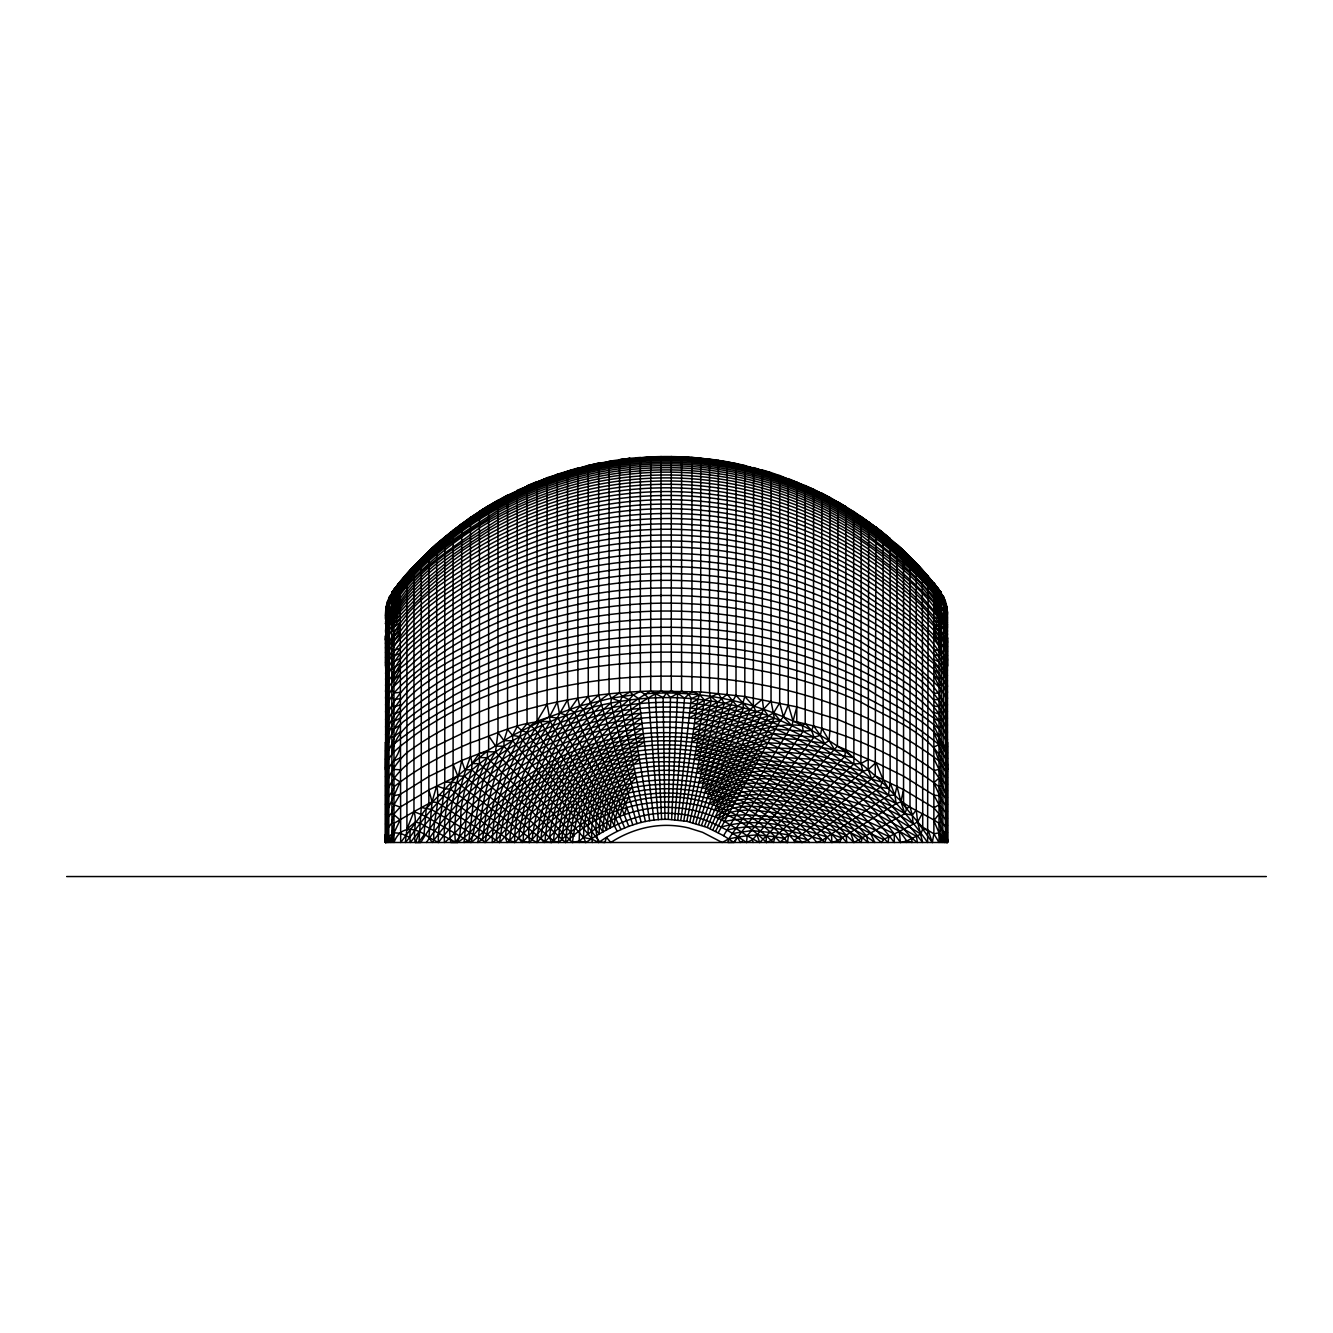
<?xml version="1.0" encoding="UTF-8"?>
<svg xmlns="http://www.w3.org/2000/svg" width="1333" height="1333" viewBox="0 0 1333 1333"><rect width="100%" height="100%" fill="white"/><g stroke="black" fill="none" stroke-linecap="round" stroke-linejoin="round"><path stroke-width="1.5" d="M916.271 563.076L916.271 810.031L917.621 821.978L922.636 842.489C883.112 791.269 833.558 745.58 772.09 722.436C737.516 708.873 700.358 701.891 663.201 702.341C614.18 702.858 565.525 716.438 522.869 740.531C477.547 764.825 441.989 803.182 410.264 842.489L409.798 837.357L400.167 833.192L393.968 832.858L389.436 835.891L385.987 842.489L385.804 608.881L385.47 842.489L947.53 842.489L947.446 742.098L947.246 842.489L947.096 814.013M385.904 814.013L385.754 842.489L385.554 742.098L385.47 842.489L386.837 829.609L391.735 823.061L393.968 813.996L400.167 807.115L428.859 789.919L457.736 775.873L488.628 750.012L512.572 735.433L549.529 716.871L579.655 705.973L611.414 698.175L633.242 694.893L640.357 691.444L650.721 691.061L700.725 691.894L744.814 696.492L796.784 706.873L837.94 719.487L883.146 738.865L903.557 750.062L928.185 766.275L933.866 770.524L939.032 778.039L947.446 797.684M385.804 739.665L385.47 769.808M387.653 602.016C397.784 578.505 419.112 561.776 436.691 543.864L413.963 566.058L393.968 589.503L393.968 842.489C400.65 824.461 416.329 827.46 428.909 837.407L432.225 842.489L434.025 839.99C432.009 821.728 440.706 803.916 436.691 785.887L436.691 543.831L470.449 517.387L470.449 756.827C475.964 771.14 464.284 784.237 463.168 798.384C458.402 812.763 463.384 828.893 457.402 842.489L450.854 842.489C445.889 814.813 456.802 787.386 461.668 760.476L461.668 523.619M385.904 651.704L385.804 663.917L385.554 635.941L385.47 640.223M385.554 635.941L385.554 666.367L385.804 633.458L385.554 635.991M421.278 558.427L421.278 807.531L418.995 841.74L424.011 834.941L426.277 808.481L428.859 803.549L428.859 551.029C452.437 528.984 479.014 510.256 507.54 495.143L507.54 729.384L503.957 740.665L503.991 746.23L583.571 837.507L592.285 839.323L598.667 842.489C618.879 828.21 643.239 818.679 668.3 819.362L670.466 697.642L666.5 693.027L661.018 690.861C604.599 719.97 558.477 775.873 553.528 840.873L551.479 842.489L545.014 841.839L464.401 776.256L457.736 775.873L426.277 808.481L400.683 842.489L400.167 581.705L413.963 566.058L413.963 811.614C417.429 821.728 412.647 832.592 415.413 842.489L420.795 842.489C446.622 798.884 488.911 765.159 532.983 740.681C575.04 718.404 622.661 706.457 670.299 707.156C706.357 707.64 742.248 715.254 775.506 729.134C804.349 741.198 831.225 757.827 855.169 777.922C866.617 787.586 877.414 798 887.545 809.048C898.592 819.212 905.04 834.008 917.421 842.489L916.388 836.258L878.164 814.98L830.109 799.35L796.967 791.219L764.376 787.303L743.431 787.136L725.502 794.601L709.323 803.532C656.669 785.704 597.767 804.949 558.577 842.489L553.528 840.873L471.782 769.924L464.8 769.641L461.668 760.476L488.628 750.012L488.628 505.69L497.992 500.275L497.992 732.484L495.526 751.879C477.98 779.255 479.38 812.53 470.932 842.489L425.76 816.396L413.963 811.614L393.968 823.361L391.735 823.061M385.554 795.318C397.267 758.91 439.423 745.597 470.449 729.218C524.069 706.107 582.171 694.326 640.357 691.444L644.289 693.86C708.823 688.861 774.473 706.057 829.043 740.665C853.203 755.928 875.314 774.373 894.876 795.201C906.657 808.198 924.752 813.38 939.032 823.361C940.548 830.292 948.779 834.625 947.396 842.489L947.196 608.881L947.446 612.763M385.554 631.109C390.202 584.254 445.489 554.145 479.43 527.951C539.515 490.644 610.964 472.282 681.58 475.314C742.164 477.831 802.049 495.993 853.603 527.968C878.78 543.614 901.974 562.459 922.319 584.021C933.4 596.318 947.646 609.631 947.446 627.543M385.904 755.511L386.137 771.29M387.653 838.374L387.57 842.489L387.653 601.066L387.653 838.374L388.753 842.489L389.436 596.701L387.653 601.45M385.987 842.489L386.237 831.109M780.422 842.489C722.969 776.906 612.547 776.872 553.528 840.873M385.47 616.346L385.554 613.23M794.768 842.489L794.168 840.54L875.248 775.873L875.998 527.118L903.557 550.612L928.185 576.189L927.601 842.489C877.181 770.024 799.517 714.105 711.122 701.058C636.208 689.078 557.544 708.556 495.526 751.879L487.495 751.762L487.328 757.727L479.447 776.572L474.131 795.551L468.883 840.823L464.101 842.489L467.716 801.65L472.299 782.671L479.413 763.742L479.43 511.405L488.628 505.69L470.449 517.571M668.3 819.362L686.812 821.328L707.24 827.476L756.028 711.655L753.345 705.973L753.595 467.566L788.27 479.097M916.271 563.209L941.265 592.585L941.048 842.489L939.032 832.858L933.866 820.711L939.032 813.996L941.265 814.03L945.347 819.145L947.446 825.444M947.196 838.34L947.013 842.489L946.763 606.298L947.196 609.031M479.663 757.561L487.328 757.727L572.474 842.489L579.222 841.073L585.87 842.489C611.197 825.46 640.457 811.064 671.949 813.463C699.442 814.146 724.552 827.276 746.563 842.489L752.362 839.89L837.407 746.113L837.94 501.924L853.603 511.605M868.683 521.703L868.2 769.641L871.815 779.139L882.046 782.221L883.146 779.672L883.146 532.7L853.603 511.422L853.886 763.976L771.274 840.39L766.492 842.489C711.689 787.586 620.828 789.369 565.592 842.489L479.413 763.742L472.099 763.526L479.43 753.345L487.495 751.762M385.47 618.745L385.554 617.046M671.649 819.478L677.614 693.243L681.58 691.044L688.711 693.86L691.21 698.659L677.747 819.945M875.248 775.873L903.557 789.636L900.908 801.799L896.193 803.582L837.424 840.706L831.909 842.489C791.702 795.201 732.184 762.343 669.333 761.776C603.616 759.91 542.831 795.118 499.608 842.489L437.607 802.683L432.075 801.799L413.963 811.614L406.915 829.109L405.349 842.489L409.798 837.357L410.264 828.793M444.772 536.866L444.772 781.971C443.656 802.249 438.29 822.044 438.257 842.489L428.909 837.407L432.075 801.799L436.691 785.887L444.406 788.669L450.487 789.269L523.202 841.49L529.584 842.489C598.35 760.293 734.266 757.877 802.083 842.489L808.315 839.907L880.347 787.136L882.046 782.221M809.448 842.489C768.358 793.318 700.058 765.592 636.124 777.389C623.244 791.302 610.864 807.931 610.447 827.693L550.279 721.62L547.13 704.224L547.13 477.681L588.27 465.384L588.27 696.476L568.475 719.587L557.627 734.566L548.913 750.162L530.684 789.353L524.635 805.682L519.537 830.242L518.87 838.39L522.136 842.489L523.202 841.49C523.402 813.213 535.416 787.12 548.629 762.776C558.46 735.916 577.422 713.688 598.667 695.06L598.667 463.134L650.721 456.819L650.721 691.061L663.134 697.626L664.967 819.362M385.554 804.749C385.82 797.651 392.618 793.502 393.968 786.803C417.096 768.458 443.322 754.345 470.449 742.881C496.293 734.166 522.419 719.92 550.279 721.62L535.966 744.897L514.188 796.001L509.123 812.63L506.14 829.243L505.407 837.507L507.09 842.489L509.789 840.457C513.455 788.803 542.864 743.297 567.558 699.925L567.558 470.882M629.959 692.044L622.278 696.343L620.128 701.325C577.339 733.933 547.13 784.87 540.881 838.474L544.264 842.489L545.014 841.839C546.613 813.013 557.761 785.237 572.44 760.693C581.238 749.046 588.753 736.416 598.9 725.802C608.631 713.588 623.611 706.823 633.242 694.893L629.959 692.044L629.959 458.352L640.357 457.452L640.357 691.444M386.837 839.89L386.637 842.489L386.237 606.298L385.804 609.464M945.43 842.489L945.347 601.05L946.163 835.374L944.247 842.489L943.564 831.325L946.363 842.489L946.763 836.857M617.246 831.359L558.26 718.337L549.529 716.871L537.049 721.153L530.567 725.635C511.056 761.676 492.993 800.866 492.26 842.489L496.193 839.99C500.008 797.551 517.004 756.711 539.932 721.103L606.648 829.793C606.498 807.548 620.428 788.42 635.224 773.09C702.541 760.76 773.707 790.552 816.896 842.489L822.761 839.957L888.461 795.301L894.876 795.201L896.942 786.22L896.942 544.397C914.088 560.393 930.984 577.406 943.564 597.284M802.083 842.489L794.168 840.54C727.468 764.359 602.666 766.142 536.966 842.489L532.1 839.84C537.716 788.986 564.159 739.498 601.616 704.924L598.667 695.06M674.698 819.662L684.512 698.175L691.944 691.41L691.944 457.352L709.539 459.268M488.628 735.783L495.593 746.13L503.991 746.23C486.128 775.123 481.213 809.364 477.914 842.489C493.427 830.976 504.924 813.763 521.103 802.399C534.633 791.535 549.213 781.954 564.659 774.04C595.284 758.344 629.459 749.463 663.917 749.079C733.833 747.763 800.85 783.121 846.172 835.191L846.738 842.489C802.349 791.335 738.565 753.545 669.483 753.278C636.191 752.778 602.933 760.476 572.957 774.89C538.682 790.286 511.505 816.762 485.012 842.489L482.529 840.107C486.562 805.682 493.127 770.174 512.738 740.798L512.572 735.433L517.237 726.452L517.237 490.294L557.294 474.365M746.563 842.489L747.146 835.741L824.577 743.431L829.043 740.665L829.926 730.801L829.926 497.492L821.794 493.26L821.794 728.235L820.428 735.433L824.577 743.431L797.517 739.382L770.541 738.132L727.268 753.312L697.476 768.608C627.66 756.228 555.628 788.02 509.789 840.457L443.922 795.934L438.124 795.201M385.47 623.977L385.554 623.011M385.554 612.713L385.804 608.964M385.554 616.079L385.804 610.631M385.554 617.679L385.804 614.463M385.554 619.762C386.97 600.7 401.883 586.353 413.963 573.007C438.44 547.38 466.917 525.585 497.992 508.573C556.844 476.331 625.044 461.635 691.944 466.533C749.079 470.632 805.149 488.911 853.603 519.503C878.83 535.433 902.008 554.628 922.319 576.506C931.667 588.086 945.747 597.934 947.196 613.963M385.554 621.595C399.417 570.391 455.853 537.366 497.992 510.439C556.877 478.297 625.06 463.684 691.944 468.566C749.046 472.648 805.115 490.844 853.603 521.32C878.83 537.199 902.008 556.311 922.319 578.122C931.8 589.653 945.63 599.8 947.196 615.779M385.554 623.894L385.804 620.462M385.554 629.226C399.867 577.872 455.619 546.78 497.992 519.887C557.061 488.261 625.144 474.015 691.944 478.78C751.929 482.979 810.847 502.491 861.218 535.416C893.677 560.66 936.866 586.003 947.446 628.343M385.554 632.475L385.804 628.593M385.554 639.773C386.07 625.11 397.734 614.663 406.915 604.582C428.293 582.054 452.803 562.543 479.43 546.597C534.066 513.938 597.451 496.476 661.018 495.559C766.942 493.16 872.798 539.848 941.265 620.711L945.347 628.759L947.446 638.674M385.554 643.822C386.87 625.66 402.583 613.297 413.963 600.816C438.674 576.456 467.167 556.028 497.992 540.132C557.427 509.523 625.31 496.009 691.944 500.558C751.662 504.607 810.481 523.169 861.218 555.078C885.745 570.524 908.373 589.053 928.185 610.214C936.532 619.678 947.13 629.026 947.446 642.639M385.554 648.138C387.237 629.992 402.183 616.812 413.963 604.432C438.707 580.238 467.2 559.977 497.992 544.214C557.494 513.822 625.344 500.442 691.944 504.94C751.612 508.956 810.414 527.351 861.218 559.044C891.844 581.904 937.316 607.831 947.446 646.872M385.554 652.687C399.917 603.166 456.519 573.423 497.992 548.513C557.561 518.32 625.377 505.09 691.944 509.556C751.562 513.538 810.347 531.734 861.218 563.226C893.377 586.97 936.249 610.547 947.446 651.37M561.893 840.223C565.292 787.436 598.6 742.831 640.756 713.272C744.431 702.324 847.221 757.444 906.757 840.973L911.972 842.489L911.689 838.557C875.948 816.029 834.825 803.499 793.801 794.685C766.375 789.719 736.366 786.77 712.838 804.699L709.323 803.532M385.554 657.519C397.084 612.663 443.656 587.436 479.43 563.026C534.366 531.234 597.634 514.471 661.018 513.572C765.042 511.172 868.633 554.928 939.032 631.492L945.347 646.188L947.446 655.769M385.554 662.601C396.684 617.262 443.206 591.852 479.43 567.641C534.45 536.083 597.684 519.52 661.018 518.62C765.925 516.354 871.016 560.11 941.265 638.407M385.554 667.933C399.4 615.696 454.386 587.77 497.992 562.609C557.794 533.117 625.477 520.353 691.944 524.669C751.395 528.551 810.097 546.147 861.218 576.922C885.629 591.669 908.256 609.381 928.185 629.776C936.932 638.157 947.113 647.321 947.446 660.402M385.554 673.515C387.92 655.586 400.883 641.573 413.963 630.009C438.907 606.915 467.433 587.82 497.992 573.007C557.977 544.031 625.544 531.6 691.944 535.833C751.279 539.632 809.931 556.777 861.218 587.037C891.644 608.998 936.682 631.942 947.446 670.299M385.554 679.347C388.386 661.385 400.267 646.388 413.963 634.908C438.94 612.03 467.466 593.135 497.992 578.505C558.06 549.813 625.594 537.549 691.944 541.715C751.212 545.48 809.847 562.409 861.218 592.385C892.793 614.78 935.816 636.091 947.446 675.564M385.554 685.412C388.886 667.4 399.633 651.42 413.963 639.973C438.974 617.312 467.516 598.65 497.992 584.187C558.144 555.778 625.627 543.697 691.944 547.813C751.145 551.545 809.748 568.225 861.218 597.934C893.077 620.062 935.983 641.34 947.446 681.063M385.554 691.727C386.07 674.581 403.949 667.433 413.963 656.219C439.107 634.258 467.65 616.313 497.992 602.433C558.427 574.923 625.744 563.409 691.944 567.358C750.946 570.941 809.448 586.887 861.218 615.679C885.395 629.193 908.056 645.505 928.185 664.55C937.116 671.732 946.98 680.18 947.446 692.643M385.554 698.259C386.503 681.346 403.482 672.848 413.963 661.984C439.157 640.257 467.7 622.561 497.992 608.881C558.527 581.705 625.794 570.374 691.944 574.256C750.879 577.806 809.348 593.502 861.218 621.961C885.362 635.274 908.023 651.37 928.185 670.199C936.999 677.631 946.813 686.362 947.446 698.759M385.554 705.057L387.653 696.443L400.167 674.648M385.554 712.072C387.52 695.426 402.266 684.329 413.963 673.981C439.257 652.787 467.8 635.608 497.992 622.361C558.744 595.834 625.877 584.92 691.944 588.669C750.746 592.119 809.148 607.281 861.218 635.075C892.16 655.619 935.283 673.798 947.446 711.572M385.554 719.42C401.433 672.798 457.602 650.954 497.992 629.359C558.844 603.199 625.91 592.469 691.944 596.168C750.679 599.567 809.031 614.463 861.218 641.889C892.444 662.101 935.466 680.213 947.446 718.27M641.156 822.444L610.814 702.974L611.414 698.175L609.098 693.843L609.098 461.218L629.959 458.352L619.545 459.768L619.545 692.843L622.278 696.343L629.526 699.975L649.671 820.711M941.265 814.03L939.032 804.782L933.866 795.135L903.557 776.173L875.998 762.526L868.2 769.641L862.884 771.324L780.438 841.839L787.553 842.489L788.486 834.958L778.972 833.275L751.479 830.592L732.434 833.508M385.554 727.002C401.35 679.114 456.536 658.169 497.992 636.524C558.944 610.731 625.96 600.217 691.944 603.849C750.612 607.198 808.914 621.811 861.218 648.871C892.777 668.766 935.683 686.795 947.446 725.152M570.074 839.873C573.073 791.352 602.533 749.979 641.989 723.352C740.148 712.755 836.108 765.325 894.293 842.489L894.243 833.875C839.74 763.492 753.578 715.371 663.434 717.087C572.623 717.471 487.361 768.075 434.025 839.99M565.592 842.489C568.524 790.919 599.783 746.947 641.373 718.254M385.554 734.8C399.817 686.262 456.636 665.134 497.992 643.872C559.044 618.445 626.01 608.131 691.944 611.714C750.529 614.996 808.814 629.343 861.218 656.019C893.127 675.581 935.916 693.577 947.446 732.234M385.554 742.814C390.069 726.068 398.917 709.639 413.963 699.908C439.473 679.83 468.016 663.767 497.992 651.387C559.16 626.343 626.043 616.246 691.944 619.745C750.462 622.994 808.698 637.041 861.218 663.351C893.527 682.563 936.183 700.508 947.446 739.498M385.554 751.046C390.002 737.116 395.351 721.969 406.915 712.405C428.993 694.243 453.57 679.247 479.43 667.15C536.116 640.823 598.667 628.11 661.018 627.31C715.604 626.743 770.441 635.341 821.794 654.003C845.572 662.684 868.549 673.548 890.127 686.795C907.79 696.376 922.086 711.205 939.032 721.386L941.265 717.554M385.554 759.493C385.887 755.644 387.353 751.979 389.436 748.763C395.135 739.115 395.668 725.352 406.915 719.32C429.043 701.441 453.62 686.712 479.43 674.848C536.249 648.938 598.734 636.491 661.018 635.708C760.56 634.308 862.334 664.184 939.032 728.968L945.347 739.132L947.446 746.947M385.554 768.141C387.803 752.995 403.166 744.53 413.963 735.633C439.773 717.087 468.3 702.541 497.992 691.344C559.71 668.316 626.26 659.318 691.944 662.468C750.112 665.434 808.115 678.014 861.218 702.258C892.377 720.07 935.683 734.4 947.446 771.49M385.554 777.006C387.053 765.309 398.8 758.277 400.167 746.197M680.78 820.328L697.875 699.308L700.725 691.894L700.725 458.119M385.554 786.053C389.369 773.573 397.367 761.143 406.915 752.645C429.276 736.133 453.837 722.753 479.43 711.972C536.799 688.095 599.017 676.931 661.018 676.181C759.393 674.865 859.918 701.425 939.032 760.993L945.347 770.657L947.446 777.889M385.554 814.38L400.167 781.938L393.968 778.039L391.735 773.273M385.554 824.177L387.653 817.862L391.735 812.73L393.968 804.782L400.167 794.401L428.859 776.489L461.668 760.476M614.296 825.71C615.046 810.981 623.161 798.334 632.209 787.203M385.804 610.997L387.653 601.133M385.804 612.114C389.453 590.802 407.565 575.973 421.278 560.71C444.022 538.049 469.916 518.587 497.992 503.024C553.695 472.149 617.962 457.086 681.58 459.902C739.315 462.351 796.334 479.463 845.838 509.273C869.066 523.269 890.661 539.998 910.006 559.01C922.619 573.623 939.782 586.237 946.163 605.032M385.804 613.48C389.253 592.235 407.815 578.039 421.278 562.793C444.039 540.232 469.932 520.886 497.992 505.407C556.777 472.998 625.01 458.169 691.944 463.118C749.113 467.233 805.199 485.662 853.603 516.421C878.864 532.467 902.024 551.795 922.319 573.79C931.95 585.52 945.38 596.368 947.196 612.414M385.804 615.096C389.336 593.835 407.598 579.255 421.278 564.092C444.039 541.598 469.949 522.319 497.992 506.89C550.762 477.914 611.097 462.984 671.282 463.834C775.156 465.184 880.63 514.421 941.265 599.683M385.804 621.345C403.166 570.607 454.553 539.565 497.992 512.505C556.911 480.48 625.077 465.95 691.944 470.799C749.029 474.865 805.082 492.96 853.603 523.336C878.814 539.149 901.991 558.177 922.319 579.905C931.967 591.385 945.464 601.916 947.196 617.879M572.474 842.489C577.889 796.034 602.166 753.295 642.639 728.534C678.68 725.052 715.404 729.618 749.579 741.515C775.406 750.479 799.733 763.542 821.811 779.638C847.205 796.867 866.7 821.178 887.978 842.489L888.994 836.657C856.752 820.928 823.094 806.915 787.353 801.716C762.843 798.534 735.616 794.185 714.505 810.231M385.804 629.959C402.933 579.488 454.736 549.329 497.992 522.753C557.111 491.277 625.16 477.131 691.944 481.863C748.896 485.845 804.899 503.507 853.603 533.383C889.328 558.677 932.983 585.37 947.196 629.009M385.804 633.492C400.583 585.57 448.821 557.027 488.628 530.967C543.914 499.508 607.715 483.446 671.282 484.312C726.202 485.029 780.955 498.292 829.926 523.186C873.015 543.647 908.34 576.772 941.265 610.014M683.796 820.778L704.524 700.108L718.37 693.293L718.37 460.335L709.539 459.152L709.539 692.527L711.122 701.058L686.812 821.328M896.942 786.22L900.908 801.799L917.621 821.978L932.317 842.489L933.866 833.825L933.866 582.938L943.564 596.851M499.608 842.489C504.374 800.75 520.936 760.926 542.398 725.119M845.838 506.573L845.838 750.529L844.505 756.877L759.71 842.489C742.331 834.658 727.835 820.245 708.906 814.78C697.142 810.564 684.745 808.048 672.249 807.465C638.324 805.699 604.749 819.095 579.222 841.073L579.238 842.489M393.968 823.361L390.219 842.489L389.436 835.891M391.735 754.728C395.734 723.169 429.926 711.555 453.103 695.809C479.647 681.28 507.956 670.082 537.049 661.834C595.801 645.339 657.719 640.606 718.37 646.972C770.407 652.553 821.828 666.367 868.683 689.911C894.11 706.673 937.082 722.269 947.446 752.928M386.237 606.682L386.837 603.732M386.237 608.415L386.837 605.499M689.794 821.961L717.704 702.141L727.185 694.21L727.185 461.785L718.37 460.368M391.735 682.413C399.883 653.237 430.659 638.407 453.103 620.895C479.214 603.966 507.556 590.569 537.049 580.688C595.151 561.31 657.619 555.511 718.37 563.093C771.174 569.758 822.894 586.62 868.683 613.913C890.094 626.727 910.172 641.806 928.185 659.069C937.249 666 947.146 674.215 947.446 686.778M707.24 827.476L723.552 835.658L791.869 725.702L796.784 706.873M692.777 822.678L724.219 703.391L718.37 693.293M890.127 538.465L890.127 782.904L888.461 795.301C850.121 776.922 807.465 771.974 765.709 767.808C744.181 766.292 724.319 778.322 706.04 788.436M391.735 675.631C401.283 647.588 430.826 632.509 453.103 615.113C476.231 599.95 501.141 587.553 527.068 577.939C579.572 558.594 636.124 550.712 691.944 554.128C739.432 557.077 786.487 568.258 829.926 587.753C870.499 607.198 911.705 631.359 939.032 667.7M701.541 825.31L743.481 707.956L742.914 703.008L744.814 696.492L744.814 465.4L727.185 461.835M695.709 823.477L730.701 704.774L736.016 695.276L736.016 463.484M906.307 842.489L906.757 840.973L920.853 834.075L922.736 828.793L922.319 569.574M619.728 816.413L622.011 808.948L629.109 797.217M787.553 842.489L784.471 838.39L775.139 836.824L773.407 842.489C756.194 825.827 735.533 812.53 712.838 804.699M386.837 604.965L387.653 601.633M386.837 605.865C411.797 556.927 460.585 523.336 507.54 497.009C560.943 469.499 621.561 456.253 681.58 458.885C782.338 462.818 880.596 513.205 941.265 593.901L939.032 591.485M485.012 842.489L491.944 809.164L502.108 772.39L519.92 736.632L521.453 730.401L527.068 723.702L527.068 485.779L537.049 481.596L537.049 721.153L547.13 704.224M710.056 828.659L763.592 709.273L771.041 701.025L771.041 472.598L762.343 469.999M698.642 824.361L737.116 706.29L742.914 703.008L749.796 709.739L704.407 826.36M941.265 620.711C913.488 581.505 872.399 552.112 829.926 529.967C787.037 508.456 739.798 495.743 691.944 492.427C632.359 488.311 571.774 498.825 517.237 523.252C491.46 534.816 467.05 549.446 444.772 566.825C425.194 584.304 400.716 600.317 391.735 626.043L393.968 627.193L400.167 622.494M721.42 819.978L727.535 815.896L745.43 814.713L784.004 817.546L804.216 821.511L835.691 831.175L846.172 835.191L853.97 842.489L904.94 813.63L906.723 808.464L910.006 806.598L910.006 556.711M624.244 814.713L626.843 807.365M391.735 621.845C403.716 594.118 430.459 576.023 453.103 557.211C478.83 538.249 507.173 522.869 537.049 511.489C594.501 489.628 657.519 482.779 718.37 491.477C771.957 499.125 823.861 518.837 868.683 549.279C897.726 572.707 935.633 595.184 947.196 632.459M415.413 842.489L419.328 832.575M829.926 497.692L813.563 489.278L788.27 478.597L788.27 704.774L783.471 716.871L780.238 720.57L718.27 832.658M387.653 602.833C413.98 555.628 460.918 522.036 507.54 496.276C560.926 468.716 621.561 455.436 681.58 458.069C782.438 461.868 879.913 512.672 941.265 592.735L933.866 583.038M903.557 789.636L933.866 807.815L939.032 804.782L941.265 799.467L933.866 782.688C892.11 752.445 843.339 731.717 793.068 721.103L788.27 704.774M813.563 489.261L813.563 725.819L811.547 730.401L814.046 737.166L733.65 842.406L728.018 842.489L728.684 838.924L803.133 731.25L802.433 725.635L796.784 721.353L796.784 481.913M470.449 756.827C460.268 783.604 452.77 812.93 455.369 842.139L420.212 823.344L415.379 821.978L406.915 829.109L406.915 573.773L413.963 566.125M947.446 790.986L945.347 784.021L941.265 778.355L939.032 769.441L941.265 764.809M712.822 829.926L768.291 715.871L773.64 712.922L779.688 702.824L779.688 475.464L821.794 493.477M426.393 842.489C474.531 771.574 554.811 721.37 640.756 713.272M715.571 831.259L774.306 718.17L771.041 701.025M549.529 716.871L557.294 701.974L557.294 474.115M389.436 596.867L400.167 581.705L393.968 589.586M455.369 842.139C505.99 776.589 585.72 730.901 669.849 732.717C699.858 733.117 729.734 739.232 757.611 750.329C782.104 760.127 805.065 773.64 825.777 789.969C846.672 805.015 861.785 826.277 881.48 842.489L883.562 839.557L917.621 821.978L922.319 813.53M389.436 597.667L390.969 594.935M393.968 679.93L400.167 669.066M947.446 759.01C947.146 750.579 939.248 745.197 939.032 736.716L941.265 732.783M917.621 821.978L922.319 826.943L933.866 833.825L939.032 832.858L941.265 828.943M941.265 725.085L939.032 728.968L933.866 719.054M941.265 710.222L939.032 714.005L933.866 712.405M941.265 703.091L939.032 706.807L933.866 705.907M941.265 696.159L939.032 699.808L933.866 699.542M393.968 686.362C538.132 544.481 799.35 544.481 941.265 689.428L939.032 692.977L933.866 693.343M941.265 682.896L939.032 686.362L933.866 675.648M941.265 778.355L939.032 778.039L933.866 782.688L939.032 786.803L941.265 792.335L939.032 795.718L933.866 795.135M941.265 676.581L939.032 679.93L933.866 670.066M391.735 812.73L400.167 820.045L393.968 832.858L391.952 842.489L391.735 592.585L400.167 581.805L391.735 592.752C431.192 540.765 485.945 500.775 547.13 478.197M391.735 592.652L393.968 589.503M409.798 837.357C433.208 804.249 462.134 774.956 495.526 751.879L574.523 836.058M663.134 697.626L666.5 693.027L671.282 690.844L677.614 693.243L684.512 698.175M391.735 592.985L400.167 581.971M400.167 582.354L391.735 593.552L400.167 582.354L420.062 560.31M557.294 474.281L577.889 468L577.889 698.092C562.243 720.82 543.597 742.548 536.199 769.857C523.103 791.669 514.271 816.829 514.638 842.489L509.789 840.457M916.271 810.031L912.289 815.196L913.155 823.811C873.948 797.401 826.393 788.803 780.705 780.821C754.411 774.34 728.901 783.554 707.19 798.117M393.968 591.485L391.735 594.368L398.917 584.437M941.265 758.177L939.032 760.993L933.866 747.03L939.032 744.63L941.265 745.264M400.167 583.787L391.735 593.835M400.167 582.471L391.735 593.168L400.167 583.054M468.883 840.823C517.154 780.771 591.469 739.132 669.699 740.815C698.442 741.198 727.052 747.13 753.712 757.827C777.222 767.308 799.233 780.405 819.062 796.184C837.457 809.381 850.871 828.226 868.016 842.489L866.417 835.958C817.179 776.206 742.198 735.249 663.717 736.732C624.51 737.166 585.604 747.713 551.112 766.292C532.034 776.572 514.238 789.203 498.025 803.599C482.913 814.946 473.282 832.625 457.402 842.489M401.283 581.571L405.799 576.289M401.283 582.288L405.799 577.006M400.167 591.702L391.735 600.883M391.735 594.751C465.117 499.292 590.169 447.555 709.539 463.434C760.593 469.749 810.197 487.528 853.603 515.155C888.744 539.632 926.285 567.358 946.163 606.015M395.201 589.219L398.917 585.02M496.193 839.99C540.182 788.786 606.315 754.328 674.781 757.661C738.882 759.793 798.15 794.668 839.39 842.489L841.839 837.924C804.832 824.194 763.859 813.43 724.452 821.461M409.264 572.374L420.062 560.86M409.264 573.09L412.797 569.208M400.167 608.798L391.735 617.929M400.167 589.952L391.735 598.984M391.735 595.918L400.167 586.987M400.167 588.386L391.735 597.317M762.343 469.966L762.343 699.358L749.796 709.739L719.22 722.353L692.394 738.149M523.202 841.49C552.995 809.214 592.502 784.92 636.124 777.389M400.167 605.815L391.735 614.296M438.257 842.489C488.078 779.338 560.26 730.251 641.989 723.352M634.325 768.808C617.496 785.52 602.099 807.248 602.949 832.009L534.766 728.768L527.068 723.702M400.167 634.641L393.968 640.756L391.735 640.223M400.167 603.033L391.735 610.931M422.544 557.811L444.772 537.449L460.235 525.269M422.544 558.36L436.691 544.98M425.06 556.611L431.475 550.512M545.014 841.839C605.948 772.923 721.77 770.307 784.471 838.39M514.638 842.489C546.547 807.915 588.27 780.921 635.224 773.09M650.721 691.061C598.134 721.403 556.161 775.673 549.546 837.407L551.479 842.489M400.167 600.417L391.735 608.048M428.859 551.262L461.668 523.819M391.735 603.033C468.266 506.957 597.067 457.152 718.37 476.131C772.157 483.996 824.094 504.374 868.683 535.516C897.742 559.427 935.233 582.854 947.196 620.245M400.167 630.409L393.968 636.024L391.735 635.224M400.167 597.967L391.735 605.415M639.423 759.31C617.596 777.872 597.684 804.299 599.317 834.341L527.268 732.617L521.453 730.401L517.237 726.452M442.089 540.332L453.103 531.25M939.032 823.361L941.265 821.445L939.032 813.996L933.866 807.815M638.724 755.111C614.88 775.006 587.003 809.931 598.667 842.489M400.167 626.36L393.968 631.492L391.735 630.509M610.814 702.974C570.424 737.366 540.148 788.969 536.966 842.489M638.024 750.946C610.397 772.274 587.42 806.182 592.335 842.489M609.098 693.843C582.788 711.555 563.976 737.699 551.112 766.292C540.098 789.919 524.969 815.713 529.584 842.489M400.167 731.917L393.968 736.716L391.735 737.032M805.215 485.462L805.215 723.519L802.433 725.635C763.492 721.053 727.868 742.364 694.343 759.41M715.238 817.229C736.266 799.367 766.225 808.281 791.036 810.497C820.178 816.696 850.837 824.027 874.831 842.489L870.599 833.542C843.872 818.862 814.146 809.914 784.071 805.282C762.043 803.366 737.249 797.834 717.821 811.53M640.14 708.373C596.284 739.115 559.36 787.103 558.577 842.489M461.668 524.186L488.628 506.24L527.068 486.395M461.668 524.735L470.449 518.487M644.289 741.864C613.713 762.276 587.52 795.951 588.07 834.091M692.96 734.133L720.52 717.454L743.481 707.956M718.354 818.562C737.982 804.032 765.042 812.563 787.536 813.996C813.347 818.579 838.907 826.16 862.134 838.44L861.068 842.489C843.472 826.71 828.043 807.131 807.998 793.485C789.286 779.572 768.758 768.058 746.947 759.777C722.269 750.446 696.009 745.297 669.633 744.93C632.442 744.364 595.318 753.462 562.209 770.324C544.014 779.588 526.985 791.119 511.405 804.316C496.443 815.513 485.995 831.709 470.932 842.489M393.968 623.128L400.167 618.812M643.789 737.816C609.764 759.193 583.471 796.284 583.571 837.507L585.87 842.489M693.693 728.884L714.405 716.288L737.116 706.29L727.185 694.21M939.032 786.803L941.265 785.304M643.289 733.8C605.882 756.078 579.022 796.967 579.222 841.073M400.167 663.634L391.735 669.099M619.545 692.843L611.414 698.175L620.128 701.325L645.389 821.478M699.042 782.288L727.568 766.842L760.61 756.078L811.364 759.193L837.391 764.009L862.884 771.324L860.901 763.526L861.218 516.471M689.061 718.02L717.704 702.141L710.722 696.343M393.968 619.278L400.167 615.296M400.167 724.969L393.968 728.968L391.735 728.501M694.426 723.702L715.521 711.472L730.701 704.774M696.609 772.89L725.835 757.327L767.958 742.798L808.015 745.064L845.489 751.762M702.041 787.486L730.451 772.39L756.444 763.609L804.199 767.725L829.809 771.607L855.169 777.922L880.347 787.136L888.578 788.669L883.146 779.672L875.998 762.526L837.407 746.113M700.042 777.972L729.151 762.776L762.643 752.395L788.503 752.412L814.813 755.078L853.886 763.976L860.901 763.526L868.683 759.36M704.774 792.768C725.752 780.172 749.379 767.025 774.706 772.357C816.196 777.905 858.485 784.221 896.193 803.582L894.876 795.201L890.127 782.904M479.43 512.489L482.496 510.589M479.43 511.572L507.54 495.343L547.13 477.847M689.611 713.022L711.122 701.058M670.466 697.642L677.614 693.243M703.191 783.171L732.167 768.325L758.544 759.827L820.761 765.259L846.455 770.857L871.815 779.139M695.143 718.62L716.621 706.757L732.334 700.408M701.041 773.69L730.717 758.76L765.325 747.546L804.865 749.179L853.32 757.561L845.838 750.529M742.798 840.923L740.215 842.489L737.699 837.107L728.684 838.924L722.186 842.489L702.558 832.309L688.461 827.91A96.543 96.543 0 0 0 666.5 825.36C646.755 825.377 627.293 831.742 610.814 842.489L606.548 837.457L604.815 842.489L599.783 842.089L519.92 736.632L512.572 735.433L507.54 729.384M698.325 764.359L722.236 751.962L773.057 733.583L814.046 737.166L820.428 735.433L813.563 725.819M708.606 793.785L731.167 782.121L750.029 775.223L772.157 776.039L794.818 778.922L842.589 788.686L867.75 796.368L891.96 806.248L904.94 813.63L912.289 815.196L910.006 806.598M690.161 708.14L704.524 700.108L699.758 694.893L691.944 691.41M695.06 755.211C722.086 740.815 750.062 726.968 780.238 720.57L773.64 712.922M710.872 799.217L727.401 790.402L745.647 783.138L766.992 783.521L788.969 785.887L822.444 793.068L870.866 807.265L896.076 818.762L920.853 834.075M490.177 505.874L497.992 501.358M699.175 760.143L723.536 747.98L751.812 736.616L775.506 729.134L803.133 731.25L811.547 730.401L805.215 723.519M400.167 658.369L391.735 662.818M695.776 751.046L742.614 728.185L774.306 718.17M690.694 703.341L697.875 699.308M691.81 742.198L725.135 723.619L748.063 714.188L763.592 709.273L768.291 715.871L736.849 726.535L696.476 746.93M716.321 805.932C738.049 790.019 765.675 794.735 790.586 798.184C826.727 804.482 861.501 817.612 894.243 833.875L900.408 842.489L906.757 840.973M697.176 742.848L731.017 725.019L762.193 713.705M400.167 718.17L393.968 721.386L391.735 720.203M393.968 760.993L400.167 757.827M391.735 745.764C543.431 621.944 787.037 620.245 939.032 744.63C939.998 752.279 947.23 757.294 947.446 765.192M507.54 496.209L522.153 489.111M400.167 653.287L391.735 656.786M939.032 752.728L941.265 751.662M946.93 765.825L947.196 739.665M691.21 698.659L699.758 694.893M528.734 485.595L576.173 468.966M528.734 486.162L537.049 482.646M527.068 486.012L547.13 477.93M400.167 648.355L391.735 651.004M400.167 711.505L393.968 714.005L391.735 712.139M538.715 481.996L547.13 478.747M548.813 477.614L588.27 466.067L629.959 459.052M557.294 475.181L562.426 473.565M400.167 704.974L393.968 706.807L391.735 704.291M571.007 470.966L576.173 469.516M567.558 471.132L609.098 461.485M721.37 827.06C756.228 816.696 793.435 826.477 827.126 836.991L824.377 842.489C792.319 804.482 746.83 776.822 697.476 768.608M577.889 468.483L586.537 466.333M726.985 830.159C758.794 821.711 792.119 830.692 822.761 839.957M588.27 465.9L591.735 465.15M595.201 464.401L598.667 463.651M400.167 794.401L393.968 795.718L391.735 792.618M933.866 770.524L939.032 769.441L941.265 771.574L945.347 777.322L947.446 784.387M400.167 698.609L393.968 699.808L391.735 696.692M609.098 461.718L640.357 458.119M610.847 462.018L614.313 461.485M621.278 460.468L624.744 460.052M619.545 459.668L629.959 458.402M642.639 728.534C603.782 732.25 565.975 745.247 532.6 765.392C514.955 776.056 498.492 788.603 483.396 802.633C468.899 814.413 459.052 831.259 444.472 842.489C443.389 820.811 446.938 798.55 453.103 778.189L453.103 530.117M400.167 692.377L393.968 692.977L391.735 689.428M631.692 459.252L636.891 458.785M775.139 836.824L756.994 834.841L747.146 835.741L737.699 837.107L734.016 842.489L723.552 835.658M640.357 457.686C672.315 454.836 704.59 457.536 736.016 463.634M640.357 457.919L671.282 457.169L700.725 458.619M650.721 457.286L671.282 456.736L691.944 457.852M650.721 457.836L661.018 457.519M66.65 876.547L1266.35 876.547M673.348 457.569L681.58 457.802M444.772 781.971L457.302 782.704L532.1 839.84M400.167 769.741L393.968 769.441L391.735 763.892M691.944 457.502L681.58 456.786L681.58 691.044M697.209 458.869L700.725 459.169M391.735 645.489L393.968 645.722C475.964 553.978 607.082 514.838 727.185 534.016C780.072 542.281 831.392 561.493 875.998 591.219C901.458 612.48 938.749 631.026 947.446 665.234M700.725 458.819L725.419 462.001M709.539 459.618L716.604 460.585M709.539 460.168L713.072 460.651M718.37 461.035L736.016 463.984M718.37 461.385L721.903 461.968M727.185 462.484L753.595 468.25L779.688 475.981M421.278 807.531L431.559 809.514L482.529 840.107M736.016 463.751L771.041 472.848M741.298 465.15L744.814 465.917M788.486 834.958L808.315 839.907M744.814 465.667L760.593 469.999M933.866 649.421L939.032 650.904M922.736 828.793L928.185 830.359L932.317 842.489M762.343 470.482L771.041 473.115M765.825 472.082L771.041 473.665M771.041 472.632L779.688 475.631M774.506 474.815L779.688 476.548M779.688 476.114L805.215 486.078L836.341 501.575M941.265 604.282L933.866 599.15M933.866 654.336L939.032 656.286M400.167 807.115L393.968 804.782L391.735 802.583M941.265 607.015L933.866 601.583M789.969 479.763L795.085 481.763M796.784 482.429C853.487 505.774 904.657 543.797 941.265 593.168L935.149 585.754M798.467 483.696L803.532 485.829M805.215 485.695L813.563 489.478M805.215 486.545L810.231 488.811M870.599 833.542L883.562 839.557M941.265 613.297L939.032 612.264L933.866 604.199M933.866 659.402L939.032 661.884M813.563 490.327L820.145 493.543M821.794 493.277L845.838 506.757L829.926 497.492M821.794 494.343L828.31 497.726M941.265 616.862L939.032 615.646L933.866 606.982M933.866 616.429L939.032 619.278L941.265 624.81M837.94 502.458L861.218 517.021L890.127 539.065M839.523 503.941L845.838 507.656M933.866 619.928L939.032 623.128L941.265 629.193M850.487 510.572L853.603 512.522M856.636 514.538L861.218 517.571M933.866 623.611L939.032 627.193L941.265 633.858M861.218 516.654L875.998 527.268M862.701 518.62L867.183 521.753M633.242 694.893L638.974 698.925L653.97 820.095M870.149 523.886L875.998 528.235M875.998 527.118L890.127 538.682L883.146 532.867M878.847 530.467L883.146 533.833M939.032 804.782L945.347 811.947L947.446 818.362M896.942 544.614L910.006 556.944M896.942 544.997L907.423 554.828M900.908 549.196L907.423 555.378M939.032 832.858L943.564 838.857L944.247 842.489M912.505 559.877L922.319 570.207M912.505 560.427L921.12 569.458M912.505 561.143L921.12 570.174M933.866 588.203L939.032 593.502L941.265 597.801M644.289 693.86L648.471 698.175L658.302 819.662M791.869 725.702L783.471 716.871L779.688 702.824M941.265 821.445L945.347 826.443L947.446 832.608M935.149 586.287L937.749 589.169M744.814 696.492L753.345 705.973M736.016 695.276L742.914 703.008M941.265 799.467L945.347 804.799L947.446 811.38M941.265 792.335L945.347 797.784L947.446 804.482M928.185 577.389L930.467 580.088M928.185 578.105L930.467 580.805M592.285 839.323L512.738 740.798L503.957 740.665L497.992 732.484M934.9 586.17L936.966 588.836M933.866 583.704L939.032 590.386M939.032 589.969L933.866 583.204L941.265 593.102M933.866 584.287L941.265 594.918M933.866 583.587L937.999 589.203M933.866 589.603L941.265 601.85L939.032 601L933.866 592.902M933.866 585.02L941.265 596.218M939.032 590.619L941.265 593.785M933.866 591.152L939.032 598.767M941.265 689.428L945.347 696.443L947.446 705.057M834.741 750.012L821.794 728.235M933.866 627.476L939.032 636.024L941.265 643.206M906.723 808.464L903.557 803.249L903.557 550.479M933.866 833.825L939.032 842.489L939.032 589.419M933.866 664.65L939.032 673.715M391.735 782.838L393.968 786.803M933.866 631.509L939.032 640.756L941.265 648.205M942.031 595.151L943.564 597.9M933.866 609.964L939.032 619.278M933.866 635.724L939.032 645.722L941.265 653.453M933.866 758.627L939.032 769.441M620.961 829.559L566.408 715.254L559.36 712.922L557.294 701.974M933.866 725.852L939.032 736.716M933.866 732.783L939.032 744.63M624.71 827.91L574.673 712.405L569.408 709.289L567.558 699.925M943.564 597.217L945.347 601.633M945.347 601.216L943.564 596.701L942.781 842.489L941.265 836.541M453.103 764.276L457.736 775.873M628.743 826.293L583.521 709.656L579.655 705.973L577.889 698.092M756.994 834.841L759.71 842.489M850.454 832.475L853.97 842.489M632.825 824.86L588.27 696.476M900.908 801.799L904.94 813.63M945.347 601.583L947.196 611.147M601.616 704.924L636.974 823.561M428.859 789.919L432.075 801.799M752.362 839.89L753.062 842.489M946.163 603.732L946.763 606.815M946.163 605.865L946.763 608.564M947.213 768.258L947.53 769.808L947.096 755.511M946.763 606.865L947.196 609.464M762.343 699.358L763.592 709.273M947.196 631.392L947.446 634.958M947.196 622.211L947.446 624.76M947.196 628.076L947.446 631.509M947.196 612.18L947.446 615.013M947.196 613.647L947.446 618.362M947.196 617.396L947.446 620.445M947.196 619.662L947.446 622.811M899.275 831.192L900.408 842.489M947.196 610.981L947.446 613.747M655.369 693.243L661.635 819.462M765.958 835.641L766.492 842.489M831.442 834.058L831.909 842.489M947.196 634.991L947.446 666.367L947.446 637.474L947.196 663.917L947.096 651.704M947.446 839.857L947.53 842.489L947.446 611.497M946.163 835.374L946.363 842.489M671.282 456.453L671.282 690.844M661.018 456.453L661.018 690.861M385.554 834.158L385.47 842.489L385.554 834.158M598.667 463.134L588.27 465.55L598.667 463.168"/></g></svg>
